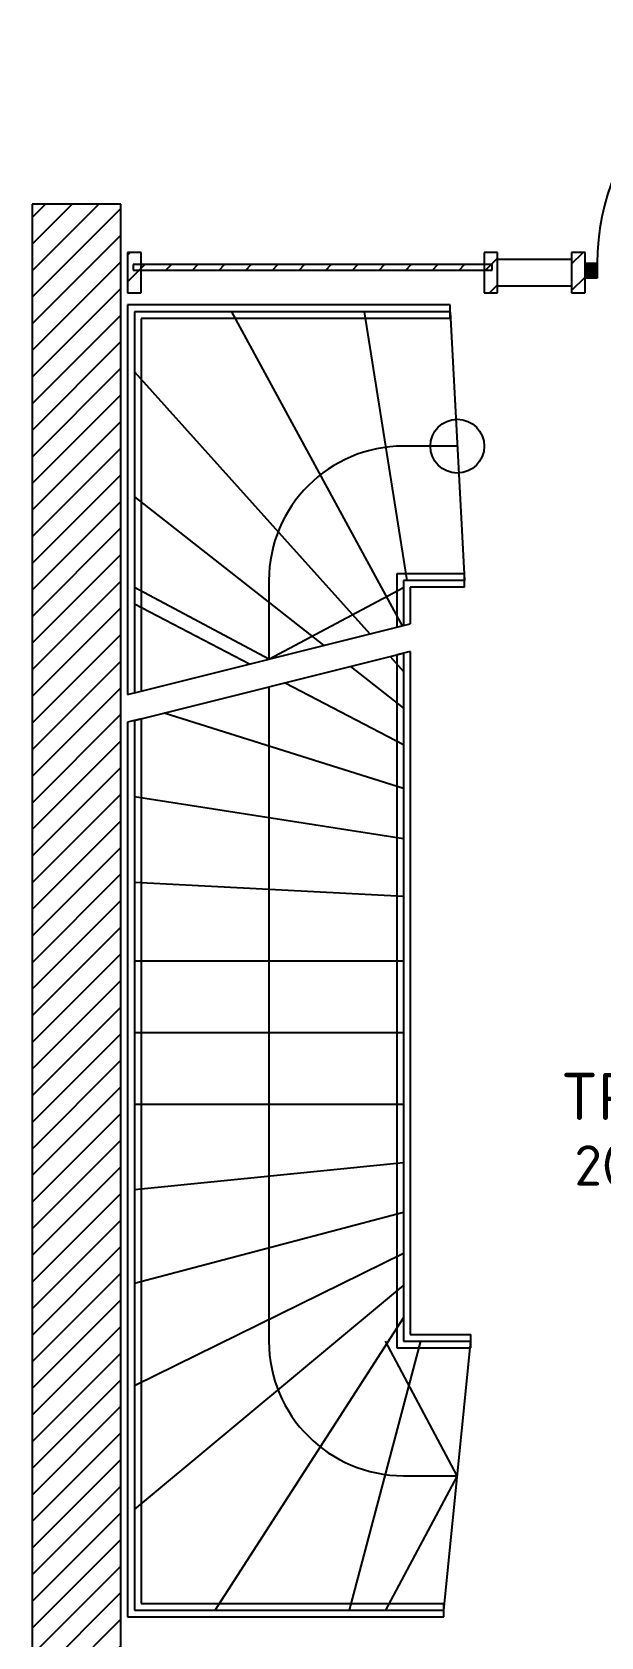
# Model space of a CAD drawing. Header units: metres. Extents: x -0.2 to 76.9, y -5.1 to 21.1.
# Drawn here: x 8.06 to 10.17, y 14.66 to 20.62 of the extents above; entities that cross this region are included whole.
import ezdxf
from ezdxf.enums import TextEntityAlignment as Align

# ---------------------------------------------------------------- set-up
doc = ezdxf.new("R2010")
doc.units = ezdxf.units.M
for name, color, linetype in [('A-01SC-----', 7, 'Continuous'), ('A-01SH-----', 1, 'Continuous'), ('A-01SZ-----', 1, 'Continuous'), ('A-42-------', 1, 'Continuous'), ('A-A-OVA----', 4, 'Continuous')]:
    doc.layers.add(name, color=color, linetype=linetype)
doc.layers.add('A-A-RUA----', color=3, linetype='Continuous', lineweight=0)
doc.styles.add('ISO', font='isocpeur.ttf')
pattern_1 = [(45, (0, 0), (-0.04949747, 0.04949747), [])]

# ---------------------------------------------------------------- blocks, each defined once
blk = doc.blocks.new('TR 8_008_33', base_point=(10423.1, 16538.8))
at = {"layer": 'A-A-RUA----', "style": 'ISO'}
for tag, height, p in [('ROOM_NAME', 175, (10021.1, 16754.1)), ('bFrame', 150, (10071.1, 16484.9)), ('DUMMY_377', 150, (10470.1, 16484.9)), ('DUMMY_378', 100, (10699.2, 16496.3))]:
    blk.add_attdef(tag, text='', height=height, dxfattribs=at).set_placement(p, align=Align.TOP_LEFT)

msp = doc.modelspace()

# ---------------------------------------------------------------- hatches: boundary and pattern name
at = {"layer": 'A-01SC-----', "linetype": 'Continuous'}
h = msp.add_hatch(dxfattribs=at)
h.set_pattern_fill('BRANDSÄKRARE', color=256, scale=0.001, style=0, pattern_type=2)
h.set_pattern_definition(pattern_1)
h.paths.add_polyline_path([(8.3862, 13.651), (8.3862, 19.985), (8.0562, 19.985), (8.0562, 13.651)])
at = {"layer": 'A-01SZ-----', "linetype": 'Continuous'}
h = msp.add_hatch(dxfattribs=at)
h.set_pattern_fill('BRANDSÄKRARE', color=256, scale=0.001, style=0, pattern_type=2)
h.set_pattern_definition(pattern_1)
h.paths.add_polyline_path([(8.4111, 19.805), (8.4111, 19.655), (8.4611, 19.655), (8.4611, 19.805)])
h = msp.add_hatch(dxfattribs=at)
h.set_pattern_fill('BRANDSÄKRARE', color=256, scale=0.001, style=0, pattern_type=2)
h.set_pattern_definition(pattern_1)
h.paths.add_polyline_path([(9.7661, 19.76), (8.4311, 19.76), (8.4311, 19.74), (9.7661, 19.74)])
h = msp.add_hatch(dxfattribs=at)
h.set_pattern_fill('BRANDSÄKRARE', color=256, scale=0.001, style=0, pattern_type=2)
h.set_pattern_definition(pattern_1)
h.paths.add_polyline_path([(9.7361, 19.805), (9.7361, 19.655), (9.7861, 19.655), (9.7861, 19.805)])
h = msp.add_hatch(dxfattribs=at)
h.set_pattern_fill('BRANDSÄKRARE', color=256, scale=0.001, style=0, pattern_type=2)
h.set_pattern_definition(pattern_1)
h.paths.add_polyline_path([(10.0611, 19.805), (10.0611, 19.655), (10.1111, 19.655), (10.1111, 19.805)])
at = {"layer": 'A-42-------', "linetype": 'Continuous'}
msp.add_hatch(color=256, dxfattribs=at).paths.add_polyline_path([(10.1111, 19.765), (10.1561, 19.765), (10.1561, 19.71), (10.1111, 19.71)])

# ---------------------------------------------------------------- linework, layer by layer
at = {"layer": 'A-01SC-----', "flags": 128}
for points in [[(8.0562, 19.985), (8.0562, 19.634)], [(8.3862, 19.985), (8.0562, 19.985)], [(8.3862, 19.985), (8.0562, 19.985)], [(8.0562, 19.985), (8.0562, 13.651)], [(8.3862, 19.634), (8.3862, 19.985)], [(8.3862, 13.651), (8.3862, 19.985)], [(8.0562, 19.634), (8.0562, 14.9477)], [(8.3862, 14.9477), (8.3862, 19.634)], [(8.0562, 14.9477), (8.0562, 13.65)], [(8.3862, 13.65), (8.3862, 14.9477)]]:
    msp.add_lwpolyline(points, dxfattribs=at)
at = {"layer": 'A-01SH-----'}
for p, q in [((9.61, 19.61), (8.4112, 19.61)), ((8.4112, 19.61), (8.4112, 18.1618)), ((9.61, 19.585), (8.4362, 19.585)), ((8.4362, 19.585), (8.4362, 18.1681)), ((8.7973, 19.585), (9.4318, 18.417)), ((8.7973, 19.585), (9.4318, 18.417)), ((9.29, 19.585), (9.4481, 18.585)), ((9.29, 19.585), (9.4481, 18.585)), ((9.61, 19.56), (9.61, 19.61)), ((9.61, 19.585), (9.6624, 18.585)), ((9.61, 19.585), (9.6624, 18.585)), ((9.61, 19.585), (9.6624, 18.585)), ((8.4612, 19.56), (8.4612, 18.1743)), ((9.61, 19.56), (8.4612, 19.56)), ((8.4362, 19.3613), (9.3107, 18.3867)), ((8.4362, 19.3613), (9.3107, 18.3867)), ((9.6362, 19.085), (9.4362, 19.085)), ((8.4362, 18.8964), (9.1397, 18.3439)), ((8.4362, 18.8964), (9.1397, 18.3439)), ((8.9362, 18.585), (8.9362, 18.2931)), ((9.6362, 18.61), (9.4112, 18.61)), ((9.4112, 18.61), (9.4112, 18.4118)), ((9.6624, 18.585), (9.4362, 18.585)), ((9.4362, 18.585), (9.4362, 18.4181)), ((9.6624, 18.61), (9.6362, 18.61)), ((9.6624, 18.56), (9.6624, 18.61)), ((8.9362, 18.2931), (8.4362, 18.5597)), ((8.9362, 18.2931), (9.4362, 18.5597)), ((9.4612, 18.56), (9.4612, 18.4243)), ((9.6362, 18.56), (9.4612, 18.56)), ((9.6624, 18.56), (9.6362, 18.56)), ((8.4362, 18.4989), (8.8638, 18.275)), ((8.4362, 18.4989), (8.8638, 18.275)), ((8.4362, 18.1681), (9.4362, 18.4181)), ((9.4112, 18.4118), (9.4612, 18.4243)), ((8.4362, 18.065), (9.4362, 18.315)), ((9.2392, 18.2657), (9.4362, 18.111)), ((9.2392, 18.2657), (9.4362, 18.111)), ((9.3862, 18.3025), (9.4362, 18.2468)), ((9.3862, 18.3025), (9.4362, 18.2468)), ((9.4612, 18.3212), (9.4112, 18.3087)), ((9.4112, 18.3087), (9.4112, 15.7308)), ((9.4362, 18.315), (9.4362, 15.7558)), ((9.4612, 18.3212), (9.4612, 15.7808)), ((8.9971, 18.2052), (9.4362, 17.9753)), ((8.9971, 18.2052), (9.4362, 17.9753)), ((8.4112, 18.1618), (8.4612, 18.1743)), ((8.9362, 18.19), (8.9362, 15.7558)), ((8.547, 18.0927), (9.4362, 17.8133)), ((8.547, 18.0927), (9.4362, 17.8133)), ((8.4612, 18.0712), (8.4112, 18.0587)), ((8.4112, 18.0587), (8.4112, 14.7308)), ((8.4362, 18.065), (8.4362, 14.7558)), ((8.4612, 18.0712), (8.4612, 14.7808)), ((8.4362, 17.7823), (9.4362, 17.6252)), ((8.4362, 17.7823), (9.4362, 17.6252)), ((8.4362, 17.4632), (9.4362, 17.4109)), ((8.4362, 17.4632), (9.4362, 17.4109)), ((8.4362, 17.1704), (9.4362, 17.1704)), ((8.4362, 17.1704), (9.4362, 17.1704)), ((8.4362, 16.9037), (9.4362, 16.9037)), ((8.4362, 16.9037), (9.4362, 16.9037)), ((8.4362, 16.6371), (9.4362, 16.6371)), ((8.4362, 16.6371), (9.4362, 16.6371)), ((8.4362, 16.3207), (9.4362, 16.4201)), ((8.4362, 16.3207), (9.4362, 16.4201)), ((8.4362, 15.972), (9.4362, 16.2354)), ((8.4362, 15.972), (9.4362, 16.2354)), ((8.4362, 15.591), (9.4362, 16.0831)), ((8.4362, 15.591), (9.4362, 16.0831)), ((8.4362, 15.1295), (9.4362, 15.9631)), ((8.4362, 15.1295), (9.4362, 15.9631)), ((8.7362, 14.7558), (9.4362, 15.8431)), ((8.7362, 14.7558), (9.4362, 15.8431)), ((9.4612, 15.7808), (9.6362, 15.7808)), ((9.6362, 15.7808), (9.6859, 15.7808)), ((9.6859, 15.7308), (9.6859, 15.7808)), ((9.2359, 14.7558), (9.5012, 15.7558)), ((9.2359, 14.7558), (9.5012, 15.7558)), ((9.6362, 15.2558), (9.3696, 15.7558)), ((9.4112, 15.7308), (9.6362, 15.7308)), ((9.4362, 15.7558), (9.6859, 15.7558)), ((9.5865, 14.7558), (9.6859, 15.7558)), ((9.5865, 14.7558), (9.6859, 15.7558)), ((9.6362, 15.7308), (9.6859, 15.7308)), ((9.6362, 15.2558), (9.3696, 14.7558)), ((9.4362, 15.2558), (9.6362, 15.2558)), ((8.4362, 14.7558), (9.5865, 14.7558)), ((8.4612, 14.7808), (9.5865, 14.7808)), ((9.5865, 14.7308), (9.5865, 14.7808)), ((8.4112, 14.7308), (9.5865, 14.7308))]:
    msp.add_line(p, q, dxfattribs=at)
msp.add_circle((9.6362, 19.085), 0.1, dxfattribs=at)
for centre, start, end in [((9.4362, 18.585), 90, 180), ((9.4362, 15.7558), 180, 270)]:
    msp.add_arc(centre, 0.5, start, end, dxfattribs=at)
at = {"layer": 'A-01SZ-----'}
for p, q in [((8.4111, 19.805), (8.4111, 19.655)), ((8.4611, 19.805), (8.4111, 19.805)), ((9.7661, 19.76), (8.4311, 19.76)), ((8.4311, 19.76), (8.4311, 19.74)), ((8.4611, 19.655), (8.4611, 19.805)), ((9.7361, 19.805), (9.7361, 19.655)), ((9.7861, 19.805), (9.7361, 19.805)), ((9.7661, 19.74), (9.7661, 19.76)), ((9.7861, 19.655), (9.7861, 19.805)), ((9.7861, 19.78), (10.0611, 19.78)), ((10.0611, 19.805), (10.0611, 19.655)), ((10.1111, 19.805), (10.0611, 19.805)), ((10.1111, 19.655), (10.1111, 19.805)), ((8.4311, 19.74), (9.7661, 19.74)), ((8.4111, 19.655), (8.4611, 19.655)), ((9.7361, 19.655), (9.7861, 19.655)), ((10.0611, 19.68), (9.7861, 19.68)), ((10.0611, 19.655), (10.1111, 19.655))]:
    msp.add_line(p, q, dxfattribs=at)
at = {"layer": 'A-42-------'}
for p, q in [((10.1111, 19.71), (10.1111, 19.765)), ((10.1111, 19.765), (10.1561, 19.765)), ((10.1561, 19.765), (10.1561, 19.71)), ((10.1561, 19.71), (10.1111, 19.71))]:
    msp.add_line(p, q, dxfattribs=at)
msp.add_arc((11.0161, 19.765), 0.86, 90, 180, dxfattribs=at)

# ---------------------------------------------------------------- block references
at = {"layer": 'A-A-OVA----'}
ref = msp.add_blockref('TR 8_008_33', (10.4231, 16.5388), dxfattribs=dict(at, xscale=0.001, yscale=0.001, zscale=0.001))
ref.add_attrib('ROOM_NAME', 'TR 8', dxfattribs={"layer": 'A-A-RUA----', "color": 7, "height": 0.175, "style": 'ISO'}).set_placement((10.0211, 16.7541), align=Align.TOP_LEFT)
ref.add_attrib('bFrame', '20,4', dxfattribs={"layer": 'A-A-RUA----', "color": 7, "height": 0.15, "style": 'ISO'}).set_placement((10.0711, 16.4849), align=Align.TOP_LEFT)
ref.add_attrib('DUMMY_377', ' m', dxfattribs={"layer": 'A-A-RUA----', "color": 7, "height": 0.15, "style": 'ISO'}).set_placement((10.4701, 16.4849), align=Align.TOP_LEFT)
ref.add_attrib('DUMMY_378', '2', dxfattribs={"layer": 'A-A-RUA----', "color": 7, "height": 0.1, "style": 'ISO'}).set_placement((10.6992, 16.4963), align=Align.TOP_LEFT)

doc.saveas('drawing.dxf')
